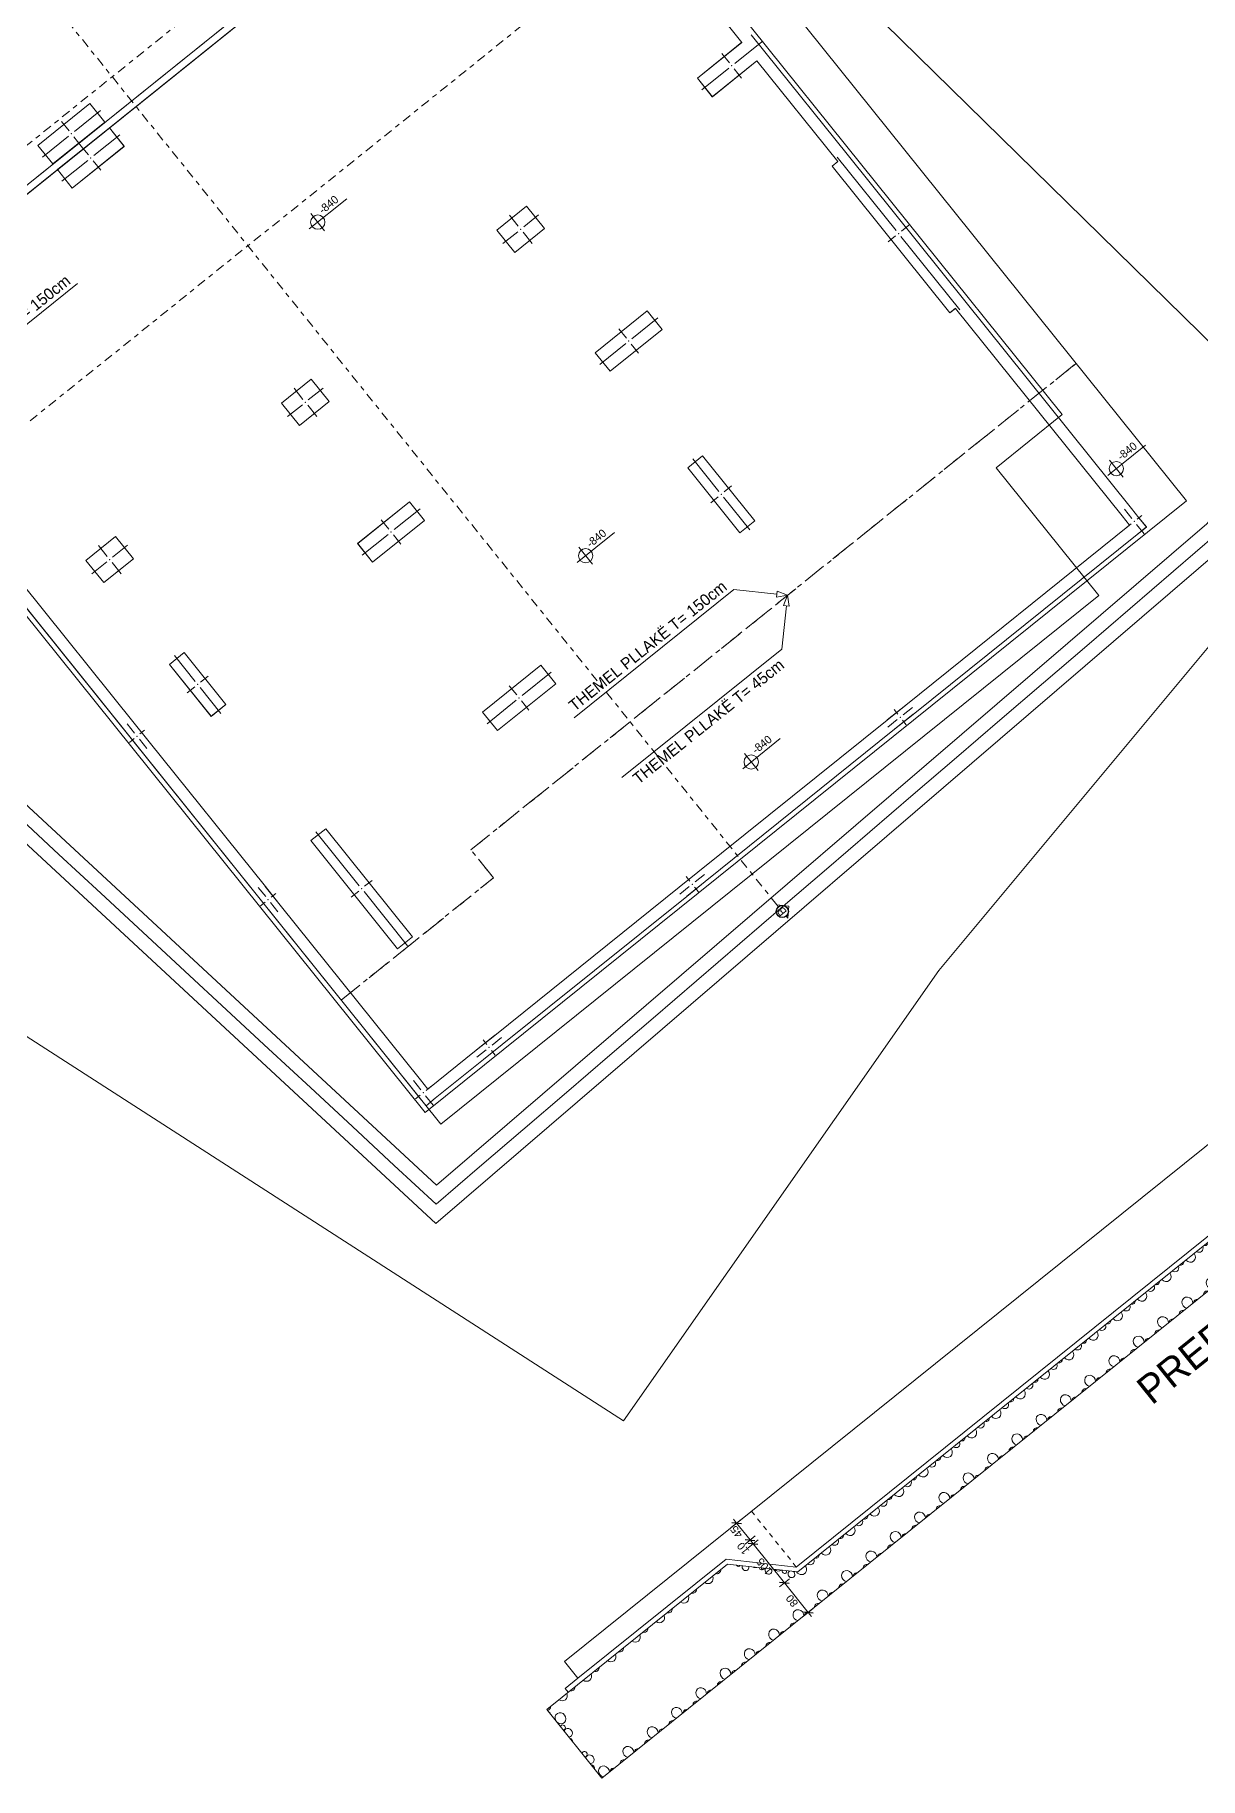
# Model space of a CAD drawing. Header units: metres. Extents: x 7511866 to 7512033, y 4692261 to 4692415.
# Drawn here: x 7511955.73 to 7511980.2, y 4692268.46 to 4692305.05 of the extents above; entities that cross this region are included whole.
import ezdxf

# ---------------------------------------------------------------- set-up
doc = ezdxf.new("R2010")
doc.units = ezdxf.units.M
doc.linetypes.add('DASHED', pattern=[0.75, 0.5, -0.25])
doc.linetypes.add('Dot & Dashed', pattern=[402.166657, 190.5, -105.833333, 0, -105.833324])
for name, color, linetype, lineweight in [('2D Drafting - General_Pen_No__101', 252, 'Continuous', 13), ('2D Drafting - General_Pen_No__75', 6, 'Continuous', 20), ('A - Dimensionimi_Pen_No__42', 8, 'Continuous', 25), ('A - Muret_Pen_No__22', 8, 'Continuous', 35), ('A - Pllaka meskatit_Pen_No__7', 7, 'Continuous', 35), ('A - Shtyllat_Pen_No__101', 252, 'Continuous', 13), ('A - Shtyllat_Pen_No__22', 8, 'Continuous', 35), ('llg betimi themelet', 97, 'Continuous', 0), ('Parcela Baze', 7, 'Continuous', 0), ('pilotat ri betimi projekt pl', 14, 'Continuous', 0), ('projekt', 97, 'Continuous', 0)]:
    doc.layers.add(name, color=color, linetype=linetype, lineweight=lineweight)
for name, color, linetype, lineweight, true_color in [('2D Drafting - General_Pen_No__115', 7, 'Continuous', 13, 0xff66ff), ('2D Drafting - General_Pen_No__81', 7, 'Continuous', 20, 0x6a6a6a), ('A - Dimensionimi_Pen_No__102', 7, 'Continuous', 13, 0xcccccc), ('A - Dimensionimi_Pen_No__156', 7, 'Continuous', 20, 0x54689e), ('A - Dimensionimi_Pen_No__161', 7, 'Continuous', 13, 0x6a6a6a), ('A - Fill zone_Pen_No__102', 7, 'Continuous', 13, 0xcccccc), ('A - Parcelat_Pen_No__8', 7, 'Continuous', 35, 0xa80f02), ('Marker - Section_Pen_No__48', 7, 'Continuous', 25, 0xa80f02), ('Marker - Section_Pen_No__8', 7, 'Continuous', 35, 0xa80f02)]:
    doc.layers.add(name, color=color, linetype=linetype, lineweight=lineweight, true_color=true_color)
doc.layers.add('A - Dimensionimi', color=7, linetype='Continuous')
doc.styles.add('GENERATED_STYLE_1', font='GOTHIC.TTF')
doc.styles.add('GENERATED_STYLE_2', font='arial.ttf')
doc.dimstyles.new('GENERATED_STYLE__1', dxfattribs={"dimtxt": 162.000003, "dimasz": 136.8, "dimexe": 0.18, "dimexo": 100000, "dimgap": 0, "dimtad": 1, "dimdec": 0, "dimlfac": 0.1, "dimzin": 0, "dimdsep": 46, "dimtxsty": 'GENERATED_STYLE_2', "dimblk": 'ARROWHEAD_6', "dimblk1": 'ARROWHEAD_6', "dimblk2": 'ARROWHEAD_6', "dimcen": 0.09, "dimclrd": 256, "dimclre": 256, "dimclrt": 256, "dimadec": 0, "dimazin": 0, "dimtfac": 1, "dimtdec": 4, "dimtmove": 0, "dimatfit": 3, "dimfxl": 1, "dimtolj": 1, "dimtzin": 0, "dimarcsym": 0})
doc.dimstyles.new('GENERATED_STYLE__2', dxfattribs={"dimtxt": 162.000003, "dimasz": 136.8, "dimexe": 0.18, "dimexo": 100000, "dimgap": 0, "dimtad": 1, "dimdec": 0, "dimlfac": 0.1, "dimzin": 0, "dimdsep": 46, "dimtxsty": 'GENERATED_STYLE_2', "dimblk": 'ARROWHEAD_6', "dimblk1": 'ARROWHEAD_6', "dimblk2": 'ARROWHEAD_6', "dimcen": 0.09, "dimclrd": 256, "dimclre": 256, "dimclrt": 256, "dimadec": 0, "dimazin": 0, "dimtfac": 1, "dimtdec": 4, "dimtmove": 2, "dimatfit": 3, "dimfxl": 1, "dimtolj": 1, "dimtzin": 0, "dimarcsym": 0})

# ---------------------------------------------------------------- blocks, each defined once
blk = doc.blocks.new('*X1')
at = {"layer": 'A - Fill zone_Pen_No__102', "color": 254, "linetype": 'Continuous', "lineweight": 13, "true_color": 0xcccccc}
for centre, major_axis, start_param, end_param in [((194290, -111842), (0, 94.5), 2.721485, 4.030651), ((194686, -111867), (0, 121), 1.862505, 4.42068), ((194944, -111842), (0, 94.5), 2.252534, 4.030651), ((195341, -111867), (0, 121), 1.862505, 4.42068), ((195599, -111842), (0, 94.5), 2.252534, 4.030651), ((195995, -111867), (0, 121), 1.862505, 4.42068), ((196254, -111842), (0, 94.5), 2.252534, 4.030651), ((196650, -111867), (0, 121), 1.862505, 4.42068), ((196908, -111842), (0, 94.5), 2.252534, 4.030651), ((197305, -111867), (0, 121), 1.862505, 4.42068), ((197563, -111842), (0, 94.5), 2.252534, 4.030651), ((197959, -111867), (0, 121), 1.862505, 4.42068), ((198218, -111842), (0, 94.5), 2.252534, 4.030651), ((198614, -111867), (0, 121), 1.862505, 4.42068), ((198872, -111842), (0, 94.5), 2.252534, 4.030651), ((220873, -111867), (0, 121), 2.713261, 4.42068), ((221131, -111842), (0, 94.5), 2.252534, 4.030651), ((221528, -111867), (0, 121), 1.862505, 4.42068), ((221786, -111842), (0, 94.5), 2.252534, 4.030651), ((222182, -111867), (0, 121), 1.862505, 4.42068), ((222441, -111842), (0, 94.5), 2.252534, 4.030651), ((222837, -111867), (0, 121), 1.862505, 4.42068), ((223095, -111842), (0, 94.5), 2.252534, 4.030651), ((223492, -111867), (0, 121), 1.862505, 4.42068), ((223750, -111842), (0, 94.5), 2.252534, 4.030651), ((224146, -111867), (0, 121), 1.862505, 4.42068), ((224405, -111842), (0, 94.5), 2.252534, 4.030651), ((224801, -111867), (0, 121), 1.862505, 4.42068), ((225059, -111842), (0, 94.5), 2.252534, 4.030651), ((225456, -111867), (0, 121), 1.862505, 4.42068), ((225714, -111842), (0, 94.5), 2.252534, 4.030651), ((226110, -111867), (0, 121), 1.862505, 4.42068), ((226369, -111842), (0, 94.5), 2.252534, 4.030651), ((226765, -111867), (0, 121), 1.862505, 4.42068), ((227023, -111842), (0, 94.5), 2.252534, 4.030651), ((227420, -111867), (0, 121), 1.862505, 4.42068), ((227678, -111842), (0, 94.5), 2.252534, 4.030651), ((228074, -111867), (0, 121), 1.862505, 4.42068), ((228333, -111842), (0, 94.5), 2.252534, 4.030651), ((228504, -112011), (0, 93.7), 5.668852, 10.039112), ((194184, -112007), (0, 84.3), 4.301182, 5.123596), ((194362, -112227), (0, 121), 1.800843, 7.623935), ((199301, -112042), (0, 49.6), 1.475869, 3.331686), ((199376, -112185), (0, 75.9), 0.565639, 4.241917), ((199599, -112227), (0, 121), 2.058948, 2.748607), ((220549, -112227), (0, 121), 2.48123, 5.277585), ((220790, -112049), (0, 56.6), 1.832181, 5.926635), ((228558, -112367), (0, 84.3), 0.069649, 3.071944), ((194279, -112409), (0, 56.6), 2.64968, 6.775098), ((194296, -112563), (0, 94.5), 2.634569, 6.790209), ((194191, -112728), (0, 84.3), 4.119816, 5.304962), ((199631, -112402), (0, 49.6), 0.990803, 3.816752), ((199707, -112545), (0, 75.9), 0.246615, 4.56094), ((199930, -112587), (0, 121), 1.696206, 3.111349), ((220225, -112587), (0, 121), 2.25842, 5.500396), ((220324, -112372), (0, 93.7), 3.340513, 4.418303), ((220466, -112409), (0, 56.6), 1.103697, 6.655118), ((228510, -112732), (0, 93.7), 5.761844, 9.946119), ((228512, -112545), (0, 75.9), 5.654929, 10.053034), ((199962, -112763), (0, 49.6), 0.543792, 4.263763), ((200037, -112905), (0, 75.9), 6.114248, 11.259677), ((200261, -112948), (0, 121), 1.450179, 4.681042), ((200519, -112923), (0, 94.5), 1.8769, 4.406285), ((200692, -112905), (0, 75.9), 2.220211, 4.062975), ((200915, -112948), (0, 121), 1.602144, 4.681042), ((201174, -112923), (0, 94.5), 1.8769, 4.406285), ((201347, -112905), (0, 75.9), 2.220211, 4.062975), ((201570, -112948), (0, 121), 1.602144, 4.681042), ((201828, -112923), (0, 94.5), 1.8769, 4.406285), ((202001, -112905), (0, 75.9), 2.220211, 4.062975), ((202225, -112948), (0, 121), 1.602144, 4.681042), ((202483, -112923), (0, 94.5), 1.8769, 4.406285), ((202656, -112905), (0, 75.9), 2.220211, 4.062975), ((202879, -112948), (0, 121), 1.602144, 4.681042), ((203138, -112923), (0, 94.5), 1.8769, 4.406285), ((203311, -112905), (0, 75.9), 2.220211, 4.062975), ((203534, -112948), (0, 121), 1.602144, 4.681042), ((203792, -112923), (0, 94.5), 1.8769, 4.406285), ((203965, -112905), (0, 75.9), 2.220211, 4.062975), ((204189, -112948), (0, 121), 1.602144, 4.681042), ((204447, -112923), (0, 94.5), 1.8769, 4.406285), ((204620, -112905), (0, 75.9), 2.220211, 4.062975), ((204843, -112948), (0, 121), 1.602144, 4.681042), ((205102, -112923), (0, 94.5), 1.8769, 4.406285), ((205275, -112905), (0, 75.9), 2.220211, 4.062975), ((205498, -112948), (0, 121), 1.602144, 4.681042), ((205756, -112923), (0, 94.5), 1.8769, 4.406285), ((205929, -112905), (0, 75.9), 2.220211, 4.062975), ((206153, -112948), (0, 121), 1.602144, 4.681042), ((206411, -112923), (0, 94.5), 1.8769, 4.406285), ((206584, -112905), (0, 75.9), 2.220211, 4.062975), ((206807, -112948), (0, 121), 1.602144, 4.681042), ((207066, -112923), (0, 94.5), 1.8769, 4.406285), ((207239, -112905), (0, 75.9), 2.220211, 4.062975), ((207462, -112948), (0, 121), 1.602144, 4.681042), ((207720, -112923), (0, 94.5), 1.8769, 4.406285), ((207893, -112905), (0, 75.9), 2.220211, 4.062975), ((208117, -112948), (0, 121), 1.602144, 4.681042), ((208375, -112923), (0, 94.5), 1.8769, 4.406285), ((208548, -112905), (0, 75.9), 2.220211, 4.062975), ((208771, -112948), (0, 121), 1.602144, 4.681042), ((209030, -112923), (0, 94.5), 1.8769, 4.406285), ((209203, -112905), (0, 75.9), 2.220211, 4.062975), ((209426, -112948), (0, 121), 1.602144, 4.681042), ((209684, -112923), (0, 94.5), 1.8769, 4.406285), ((209857, -112905), (0, 75.9), 2.220211, 4.062975), ((210081, -112948), (0, 121), 1.602144, 4.681042), ((210339, -112923), (0, 94.5), 1.8769, 4.406285), ((210512, -112905), (0, 75.9), 2.220211, 4.062975), ((210735, -112948), (0, 121), 1.602144, 4.681042), ((210994, -112923), (0, 94.5), 1.8769, 4.406285), ((211167, -112905), (0, 75.9), 2.220211, 4.062975), ((211390, -112948), (0, 121), 1.602144, 4.681042), ((211649, -112923), (0, 94.5), 1.8769, 4.406285), ((211821, -112905), (0, 75.9), 2.220211, 4.062975), ((212045, -112948), (0, 121), 1.602144, 4.681042), ((212303, -112923), (0, 94.5), 1.8769, 4.406285), ((212476, -112905), (0, 75.9), 2.220211, 4.062975), ((212699, -112948), (0, 121), 1.602144, 4.681042), ((212958, -112923), (0, 94.5), 1.8769, 4.406285), ((213131, -112905), (0, 75.9), 2.220211, 4.062975), ((213354, -112948), (0, 121), 1.602144, 4.681042), ((213613, -112923), (0, 94.5), 1.8769, 4.406285), ((213785, -112905), (0, 75.9), 2.220211, 4.062975), ((214009, -112948), (0, 121), 1.602144, 4.681042), ((214267, -112923), (0, 94.5), 1.8769, 4.406285), ((214440, -112905), (0, 75.9), 2.220211, 4.062975), ((214663, -112948), (0, 121), 1.602144, 4.681042), ((214922, -112923), (0, 94.5), 1.8769, 4.406285), ((215095, -112905), (0, 75.9), 2.220211, 4.062975), ((215318, -112948), (0, 121), 1.602144, 4.681042), ((215577, -112923), (0, 94.5), 1.8769, 4.406285), ((215749, -112905), (0, 75.9), 2.220211, 4.062975), ((215973, -112948), (0, 121), 1.602144, 4.681042), ((216231, -112923), (0, 94.5), 1.8769, 4.406285), ((216404, -112905), (0, 75.9), 2.220211, 4.062975), ((216627, -112948), (0, 121), 1.602144, 4.681042), ((216886, -112923), (0, 94.5), 1.8769, 4.406285), ((217059, -112905), (0, 75.9), 2.220211, 4.062975), ((217282, -112948), (0, 121), 1.602144, 4.681042), ((217541, -112923), (0, 94.5), 1.8769, 4.406285), ((217713, -112905), (0, 75.9), 2.220211, 4.062975), ((217937, -112948), (0, 121), 1.602144, 4.681042), ((218195, -112923), (0, 94.5), 1.8769, 4.406285), ((218368, -112905), (0, 75.9), 2.220211, 4.062975), ((218592, -112948), (0, 121), 1.602144, 4.681042), ((218850, -112923), (0, 94.5), 1.8769, 4.406285), ((219023, -112905), (0, 75.9), 2.220211, 4.062975), ((219246, -112948), (0, 121), 1.602144, 4.681042), ((219505, -112923), (0, 94.5), 1.8769, 4.406285), ((219677, -112905), (0, 75.9), 2.220211, 4.062975), ((219901, -112948), (0, 121), 1.602144, 5.725784), ((220000, -112732), (0, 93.7), 2.916478, 4.842337), ((228565, -113088), (0, 84.3), 0.157374, 2.984219), ((194286, -113130), (0, 56.6), 2.495587, 6.929191), ((194303, -113283), (0, 94.5), 2.543224, 6.881554), ((194198, -113448), (0, 84.3), 3.978199, 5.446579), ((228517, -113453), (0, 93.7), 5.8501, 9.857864), ((228519, -113266), (0, 75.9), 5.769868, 9.938095), ((194375, -113668), (0, 121), 3.956983, 8.609388), ((194528, -113809), (0, 84.3), 5.460718, 7.105653), ((194805, -113813), (0, 93.7), 5.430298, 7.136073), ((195030, -113668), (0, 121), 3.956983, 8.609388), ((195183, -113809), (0, 84.3), 5.460718, 7.105653), ((195459, -113813), (0, 93.7), 5.430298, 7.136073), ((195685, -113668), (0, 121), 3.956983, 8.609388), ((195838, -113809), (0, 84.3), 5.460718, 7.105653), ((196114, -113813), (0, 93.7), 5.430298, 7.136073), ((196339, -113668), (0, 121), 3.956983, 8.609388), ((196492, -113809), (0, 84.3), 5.460718, 7.105653), ((196769, -113813), (0, 93.7), 5.430298, 7.136073), ((196994, -113668), (0, 121), 3.956983, 8.609388), ((197147, -113809), (0, 84.3), 5.460718, 7.105653), ((197423, -113813), (0, 93.7), 5.430298, 7.136073), ((197649, -113668), (0, 121), 3.956983, 8.609388), ((197802, -113809), (0, 84.3), 5.460718, 7.105653), ((198078, -113813), (0, 93.7), 5.430298, 7.136073), ((198303, -113668), (0, 121), 3.956983, 8.609388), ((198456, -113809), (0, 84.3), 5.460718, 7.105653), ((198733, -113813), (0, 93.7), 5.430298, 7.136073), ((198958, -113668), (0, 121), 3.956983, 8.609388), ((199111, -113809), (0, 84.3), 5.460718, 7.105653), ((199387, -113813), (0, 93.7), 5.430298, 7.136073), ((199613, -113668), (0, 121), 3.956983, 8.609388), ((199766, -113809), (0, 84.3), 5.460718, 7.105653), ((200042, -113813), (0, 93.7), 5.430298, 7.136073), ((200267, -113668), (0, 121), 3.956983, 8.609388), ((200421, -113809), (0, 84.3), 5.460718, 7.105653), ((200697, -113813), (0, 93.7), 5.430298, 7.136073), ((200922, -113668), (0, 121), 3.956983, 8.609388), ((201075, -113809), (0, 84.3), 5.460718, 7.105653), ((201351, -113813), (0, 93.7), 5.430298, 7.136073), ((201577, -113668), (0, 121), 3.956983, 8.609388), ((201730, -113809), (0, 84.3), 5.460718, 7.105653), ((202006, -113813), (0, 93.7), 5.430298, 7.136073), ((202231, -113668), (0, 121), 3.956983, 8.609388), ((202385, -113809), (0, 84.3), 5.460718, 7.105653), ((202661, -113813), (0, 93.7), 5.430298, 7.136073), ((202886, -113668), (0, 121), 3.956983, 8.609388), ((203039, -113809), (0, 84.3), 5.460718, 7.105653), ((203315, -113813), (0, 93.7), 5.430298, 7.136073), ((203541, -113668), (0, 121), 3.956983, 8.609388), ((203694, -113809), (0, 84.3), 5.460718, 7.105653), ((203970, -113813), (0, 93.7), 5.430298, 7.136073), ((204195, -113668), (0, 121), 3.956983, 8.609388), ((204349, -113809), (0, 84.3), 5.460718, 7.105653), ((204625, -113813), (0, 93.7), 5.430298, 7.136073), ((204850, -113668), (0, 121), 3.956983, 8.609388), ((205003, -113809), (0, 84.3), 5.460718, 7.105653), ((205279, -113813), (0, 93.7), 5.430298, 7.136073), ((205505, -113668), (0, 121), 3.956983, 8.609388), ((205658, -113809), (0, 84.3), 5.460718, 7.105653), ((205934, -113813), (0, 93.7), 5.430298, 7.136073), ((206159, -113668), (0, 121), 3.956983, 8.609388), ((206313, -113809), (0, 84.3), 5.460718, 7.105653), ((206589, -113813), (0, 93.7), 5.430298, 7.136073), ((206814, -113668), (0, 121), 3.956983, 8.609388), ((206967, -113809), (0, 84.3), 5.460718, 7.105653), ((207243, -113813), (0, 93.7), 5.430298, 7.136073), ((207469, -113668), (0, 121), 3.956983, 8.609388), ((207622, -113809), (0, 84.3), 5.460718, 7.105653), ((207898, -113813), (0, 93.7), 5.430298, 7.136073), ((208123, -113668), (0, 121), 3.956983, 8.609388), ((208277, -113809), (0, 84.3), 5.460718, 7.105653), ((208553, -113813), (0, 93.7), 5.430298, 7.136073), ((208778, -113668), (0, 121), 3.956983, 8.609388), ((208931, -113809), (0, 84.3), 5.460718, 7.105653), ((209208, -113813), (0, 93.7), 5.430298, 7.136073), ((209433, -113668), (0, 121), 3.956983, 8.609388), ((209586, -113809), (0, 84.3), 5.460718, 7.105653), ((209862, -113813), (0, 93.7), 5.430298, 7.136073), ((210087, -113668), (0, 121), 3.956983, 8.609388), ((210241, -113809), (0, 84.3), 5.460718, 7.105653), ((210517, -113813), (0, 93.7), 5.430298, 7.136073), ((210742, -113668), (0, 121), 3.956983, 8.609388), ((210895, -113809), (0, 84.3), 5.460718, 7.105653), ((211172, -113813), (0, 93.7), 5.430298, 7.136073), ((211397, -113668), (0, 121), 3.956983, 8.609388), ((211550, -113809), (0, 84.3), 5.460718, 7.105653), ((211826, -113813), (0, 93.7), 5.430298, 7.136073), ((212051, -113668), (0, 121), 3.956983, 8.609388), ((212205, -113809), (0, 84.3), 5.460718, 7.105653), ((212481, -113813), (0, 93.7), 5.430298, 7.136073), ((212706, -113668), (0, 121), 3.956983, 8.609388), ((212859, -113809), (0, 84.3), 5.460718, 7.105653), ((213136, -113813), (0, 93.7), 5.430298, 7.136073), ((213361, -113668), (0, 121), 3.956983, 8.609388), ((213514, -113809), (0, 84.3), 5.460718, 7.105653), ((213790, -113813), (0, 93.7), 5.430298, 7.136073), ((214015, -113668), (0, 121), 3.956983, 8.609388), ((214169, -113809), (0, 84.3), 5.460718, 7.105653), ((214445, -113813), (0, 93.7), 5.430298, 7.136073), ((214670, -113668), (0, 121), 3.956983, 8.609388), ((214823, -113809), (0, 84.3), 5.460718, 7.105653), ((215100, -113813), (0, 93.7), 5.430298, 7.136073), ((215325, -113668), (0, 121), 3.956983, 8.609388), ((215478, -113809), (0, 84.3), 5.460718, 7.105653), ((215754, -113813), (0, 93.7), 5.430298, 7.136073), ((215979, -113668), (0, 121), 3.956983, 8.609388), ((216133, -113809), (0, 84.3), 5.460718, 7.105653), ((216409, -113813), (0, 93.7), 5.430298, 7.136073), ((216634, -113668), (0, 121), 3.956983, 8.609388), ((216787, -113809), (0, 84.3), 5.460718, 7.105653), ((217064, -113813), (0, 93.7), 5.430298, 7.136073), ((217289, -113668), (0, 121), 3.956983, 8.609388), ((217442, -113809), (0, 84.3), 5.460718, 7.105653), ((217718, -113813), (0, 93.7), 5.430298, 7.136073), ((217944, -113668), (0, 121), 3.956983, 8.609388), ((218097, -113809), (0, 84.3), 5.460718, 7.105653), ((218373, -113813), (0, 93.7), 5.430298, 7.136073), ((218598, -113668), (0, 121), 3.956983, 8.609388), ((218751, -113809), (0, 84.3), 5.460718, 7.105653), ((219028, -113813), (0, 93.7), 5.430298, 7.136073), ((219253, -113668), (0, 121), 3.956983, 8.609388), ((219406, -113809), (0, 84.3), 5.460718, 7.105653), ((219682, -113813), (0, 93.7), 5.430298, 7.136073), ((219908, -113668), (0, 121), 3.956983, 8.609388), ((220061, -113809), (0, 84.3), 5.460718, 7.105653), ((220337, -113813), (0, 93.7), 5.430298, 7.136073), ((220562, -113668), (0, 121), 3.956983, 8.609388), ((220715, -113809), (0, 84.3), 5.460718, 7.105653), ((220992, -113813), (0, 93.7), 5.430298, 7.136073), ((221217, -113668), (0, 121), 3.956983, 8.609388), ((221370, -113809), (0, 84.3), 5.460718, 7.105653), ((221646, -113813), (0, 93.7), 5.430298, 7.136073), ((221872, -113668), (0, 121), 3.956983, 8.609388), ((222025, -113809), (0, 84.3), 5.460718, 7.105653), ((222301, -113813), (0, 93.7), 5.430298, 7.136073), ((222526, -113668), (0, 121), 3.956983, 8.609388), ((222679, -113809), (0, 84.3), 5.460718, 7.105653), ((222956, -113813), (0, 93.7), 5.430298, 7.136073), ((223181, -113668), (0, 121), 3.956983, 8.609388), ((223334, -113809), (0, 84.3), 5.460718, 7.105653), ((223610, -113813), (0, 93.7), 5.430298, 7.136073), ((223836, -113668), (0, 121), 3.956983, 8.609388), ((223989, -113809), (0, 84.3), 5.460718, 7.105653), ((224265, -113813), (0, 93.7), 5.430298, 7.136073), ((224490, -113668), (0, 121), 3.956983, 8.609388), ((224643, -113809), (0, 84.3), 5.460718, 7.105653), ((224920, -113813), (0, 93.7), 5.430298, 7.136073), ((225145, -113668), (0, 121), 3.956983, 8.609388), ((225298, -113809), (0, 84.3), 5.460718, 7.105653), ((225574, -113813), (0, 93.7), 5.430298, 7.136073), ((225800, -113668), (0, 121), 3.956983, 8.609388), ((225953, -113809), (0, 84.3), 5.460718, 7.105653), ((226229, -113813), (0, 93.7), 5.430298, 7.136073), ((226454, -113668), (0, 121), 3.956983, 8.609388), ((226607, -113809), (0, 84.3), 5.460718, 7.105653), ((226884, -113813), (0, 93.7), 5.430298, 7.136073), ((227109, -113668), (0, 121), 3.956983, 8.609388), ((227262, -113809), (0, 84.3), 5.460718, 7.105653), ((227538, -113813), (0, 93.7), 5.430298, 7.136073), ((227764, -113668), (0, 121), 3.956983, 8.609388), ((227917, -113809), (0, 84.3), 5.460718, 7.105653), ((228193, -113813), (0, 93.7), 5.430298, 7.136073), ((228418, -113668), (0, 121), 3.956983, 8.609388), ((228571, -113809), (0, 84.3), 0.246341, 0.822468)]:
    blk.add_ellipse(centre, major_axis=major_axis, ratio=0.909091, start_param=start_param, end_param=end_param, dxfattribs=at)
blk = doc.blocks.new('*D12')
at = {"layer": 'A - Dimensionimi_Pen_No__102', "color": 254, "linetype": 'Continuous', "lineweight": 13, "true_color": 0xcccccc, "transparency": 16777216}
for p, q in [((199944, -112951), (199674, -112951)), ((199809, -113751), (199809, -112951)), ((199944, -113751), (199674, -113751)), ((199809, -113859), (199809, -113751))]:
    blk.add_line(p, q, dxfattribs=at)
at = {"layer": 'A - Dimensionimi_Pen_No__42', "color": 8, "linetype": 'Continuous', "lineweight": 25, "transparency": 16777216}
for p, q in [((199737, -112879), (199881, -113023)), ((199737, -113679), (199881, -113823))]:
    blk.add_line(p, q, dxfattribs=at)
at = {"layer": 'A - Dimensionimi_Pen_No__161', "color": 251, "lineweight": 13, "true_color": 0x6a6a6a, "transparency": 16777216, "insert": (199777, -113474), "char_height": 162, "attachment_point": 7, "rotation": 90, "style": 'GENERATED_STYLE_2'}
blk.add_mtext('\\A1;80', dxfattribs=at)
blk = doc.blocks.new('ARROWHEAD_6')
at = {"color": 0, "linetype": 'Continuous', "lineweight": 0}
for p, q in [((0, 0), (-1, 0)), ((-0.5, -0.5), (0.5, 0.5))]:
    blk.add_line(p, q, dxfattribs=at)
blk = doc.blocks.new('*D13')
at = {"layer": 'A - Dimensionimi_Pen_No__102', "color": 254, "linetype": 'Continuous', "lineweight": 13, "true_color": 0xcccccc, "transparency": 16777216}
for p, q in [((199944, -111901), (199674, -111901)), ((199809, -112951), (199809, -111901)), ((199944, -112951), (199674, -112951))]:
    blk.add_line(p, q, dxfattribs=at)
at = {"layer": 'A - Dimensionimi_Pen_No__42', "color": 8, "linetype": 'Continuous', "lineweight": 25, "transparency": 16777216}
for p, q in [((199737, -111829), (199881, -111973)), ((199737, -112879), (199881, -113023))]:
    blk.add_line(p, q, dxfattribs=at)
at = {"layer": 'A - Dimensionimi_Pen_No__161', "color": 251, "lineweight": 13, "true_color": 0x6a6a6a, "transparency": 16777216, "char_height": 162, "attachment_point": 7, "rotation": 90, "style": 'GENERATED_STYLE_2'}
for s, insert in [('\\A1;10', (199665, -111974)), ('\\A1;105', (199777, -112611))]:
    blk.add_mtext(s, dxfattribs=dict(at, insert=insert))
blk = doc.blocks.new('*D14')
at = {"layer": 'A - Dimensionimi_Pen_No__102', "color": 254, "linetype": 'Continuous', "lineweight": 13, "true_color": 0xcccccc, "transparency": 16777216}
for p, q in [((199944, -111801), (199674, -111801)), ((199944, -111901), (199674, -111901)), ((199809, -111901), (199809, -111801))]:
    blk.add_line(p, q, dxfattribs=at)
at = {"layer": 'A - Dimensionimi_Pen_No__42', "color": 8, "linetype": 'Continuous', "lineweight": 25, "transparency": 16777216}
for p, q in [((199737, -111729), (199881, -111873)), ((199737, -111829), (199881, -111973))]:
    blk.add_line(p, q, dxfattribs=at)
blk = doc.blocks.new('*D15')
at = {"layer": 'A - Dimensionimi_Pen_No__102', "color": 254, "linetype": 'Continuous', "lineweight": 13, "true_color": 0xcccccc, "transparency": 16777216}
for p, q in [((199944, -111351), (199674, -111351)), ((199809, -111351), (199809, -111243)), ((199809, -111801), (199809, -111351)), ((199944, -111801), (199674, -111801))]:
    blk.add_line(p, q, dxfattribs=at)
at = {"layer": 'A - Dimensionimi_Pen_No__42', "color": 8, "linetype": 'Continuous', "lineweight": 25, "transparency": 16777216}
for p, q in [((199881, -111423), (199737, -111279)), ((199737, -111729), (199881, -111873))]:
    blk.add_line(p, q, dxfattribs=at)
at = {"layer": 'A - Dimensionimi_Pen_No__161', "color": 251, "lineweight": 13, "true_color": 0x6a6a6a, "transparency": 16777216, "insert": (199777, -111615), "char_height": 162, "attachment_point": 7, "rotation": 90, "style": 'GENERATED_STYLE_2'}
blk.add_mtext('\\A1;45', dxfattribs=at)
blk = doc.blocks.new('A$C4D007AD5')
at = {"layer": '2D Drafting - General_Pen_No__101', "color": 252, "linetype": 'Continuous', "lineweight": 0, "flags": 128}
for points in [[(11893.9, 3772.2), (44144.4, 3772.2)], [(11893.9, 3772.2), (11893.9, 3322.2), (15881.1, 3322.2)], [(11893.9, 3322.2), (11552.6, 3322.2), (11552.6, 3222.2)], [(16931.1, 2272.2), (15881.1, 3322.2)], [(45272.8, 3222.2), (37622.5, 3222.2), (36572.5, 2172.2), (16889.6, 2172.2), (15839.6, 3222.2), (10974.6, 3222.2)], [(45272.8, 3222.2), (45272.8, 1372.2), (36903.9, 1372.2), (16558.3, 1372.2), (10974.6, 1372.2), (10974.6, 3222.2)], [(36531.1, 2272.2), (16931.1, 2272.2)]]:
    blk.add_lwpolyline(points, dxfattribs=at)
at = {"layer": '2D Drafting - General_Pen_No__115', "color": 211, "linetype": 'Continuous', "lineweight": 0, "true_color": 0xff66ff}
for p, q in [((29559.1, 18288.7), (29358.3, 18172.8)), ((29443.2, 18088), (29358.3, 18172.8)), ((29559.1, 18288.7), (29443.2, 18088))]:
    blk.add_line(p, q, dxfattribs=at)
at = {"layer": '2D Drafting - General_Pen_No__115', "color": 211, "linetype": 'Continuous', "lineweight": 0, "true_color": 0xff66ff, "flags": 128}
blk.add_lwpolyline([(29400.7, 18130.4), (28756.9, 17486.5), (24454.1, 17486.5)], dxfattribs=at)
at = {"layer": '2D Drafting - General_Pen_No__75', "color": 6, "linetype": 'DASHED', "lineweight": 0}
for points in [[(16931.1, 17532.5), (21031.1, 17532.5), (21031.1, 18288.7), (37331.1, 18288.7)], [(16931.1, 2272.2), (16931.1, 3772.2)]]:
    blk.add_lwpolyline(points, dxfattribs=at)
at = {"layer": '2D Drafting - General_Pen_No__81', "color": 251, "linetype": 'Continuous', "lineweight": 0, "true_color": 0x6a6a6a}
for p, q in [((29358.3, 18404.6), (29443.2, 18489.5)), ((29559.1, 18288.7), (29358.3, 18404.6)), ((29559.1, 18288.7), (29443.2, 18489.5))]:
    blk.add_line(p, q, dxfattribs=at)
at = {"layer": '2D Drafting - General_Pen_No__81', "color": 251, "linetype": 'Continuous', "lineweight": 0, "true_color": 0x6a6a6a, "flags": 128}
for points in [[(17084.3, 32083.7), (17728.2, 32727.5), (22031, 32727.5)], [(29400.7, 18447.1), (28756.9, 19090.9), (24454.1, 19090.9)]]:
    blk.add_lwpolyline(points, dxfattribs=at)
at = {"layer": 'A - Dimensionimi_Pen_No__156', "color": 165, "linetype": 'Continuous', "lineweight": 0, "true_color": 0x54689e}
for points in [[(26773.5, 30342.7), (26773.5, 30802.7)], [(26543.5, 30572.7), (27555.3, 30572.7)], [(26543.5, 21591.5), (27555.3, 21591.5)], [(26773.5, 21361.5), (26773.5, 21821.5)], [(26773.5, 15809.4), (26773.5, 16269.4)], [(36607.8, 15809.4), (36607.8, 16269.4)], [(26543.5, 16039.4), (27555.3, 16039.4)], [(36377.8, 16039.4), (37389.6, 16039.4)]]:
    blk.add_lwpolyline(points, dxfattribs=at)
at = {"layer": 'A - Dimensionimi_Pen_No__156', "color": 165, "linetype": 'Continuous', "lineweight": 20, "true_color": 0x54689e}
for centre in [(26773.5, 30572.7), (26773.5, 21591.5), (26773.5, 16039.4), (36607.8, 16039.4)]:
    blk.add_circle(centre, 150, dxfattribs=at)
at = {"layer": 'A - Muret_Pen_No__22', "color": 8, "linetype": 'Continuous', "lineweight": 0, "flags": 128}
for points in [[(36081.1, 29057.5), (36081.1, 27937.5)], [(16931.1, 28557.5), (16931.1, 24787.5)], [(17181.1, 24787.5), (17181.1, 28557.5)], [(36081.1, 27437.5), (36081.1, 24726.1)], [(36331.1, 24726.1), (36331.1, 27437.5)], [(16931.1, 24287.5), (16931.1, 20388.7)], [(17181.1, 20388.7), (17181.1, 24287.5)], [(36081.1, 20776.1), (36081.1, 15188.7)], [(36331.1, 15188.7), (36331.1, 20776.1)], [(16931.1, 19888.7), (16931.1, 15188.7)], [(17181.1, 15188.7), (17181.1, 19888.7)], [(18481.1, 14938.7), (17181.1, 14938.7)], [(17181.1, 14688.7), (18481.1, 14688.7)], [(23951.1, 14938.7), (18981.1, 14938.7)], [(18981.1, 14688.7), (23951.1, 14688.7)], [(29551.1, 14938.7), (24451.1, 14938.7)], [(24451.1, 14688.7), (29551.1, 14688.7)], [(36081.1, 14938.7), (30051.1, 14938.7)], [(30051.1, 14688.7), (36081.1, 14688.7)]]:
    blk.add_lwpolyline(points, dxfattribs=at)
at = {"layer": 'A - Parcelat_Pen_No__8', "color": 14, "lineweight": 0, "true_color": 0xa80f02, "flags": 128}
blk.add_lwpolyline([(38791.5, 61141.5), (36784, 61276.9), (21623.1, 62020.3), (21904.4, 60681.1), (5729.2, 61972.4), (0, 52573), (544.5, 51155.8), (5990.7, 36973.6), (9629.6, 26081), (16025.4, 6934.4), (27104.5, 10155.5), (37230.6, 12201.3), (40285.2, 12799.4), (38376, 28801.7), (42012.2, 29042.9), (43142.6, 29135)], dxfattribs=at)
at = {"layer": 'A - Pllaka meskatit_Pen_No__7', "color": 7, "linetype": 'Continuous', "lineweight": 0, "flags": 128}
blk.add_lwpolyline([(6381.1, 54507.5), (6381.1, 41657.5), (7531.1, 41657.5), (7531.1, 36757.5), (11431.1, 36757.5), (11431.1, 35007.5), (44181.1, 35007.5), (48831.1, 35007.5), (48831.1, 54507.5)], close=True, dxfattribs=at)
blk.add_lwpolyline([(11431.1, 33057.5, 0.4142136), (15781.1, 28707.5), (16831.1, 28707.5), (16831.1, 14588.7), (37331.1, 14588.7), (37331.1, 29007.5), (41231, 29007.5, 0.4142136), (44281.1, 32007.5), (44281.1, 34857.5), (11431.1, 34857.5)], format="xyb", close=True, dxfattribs=at)
at = {"layer": 'A - Shtyllat_Pen_No__101', "color": 252, "linetype": 'Continuous', "lineweight": 0}
for p, q in [((23901.1, 35337.5), (23901.1, 35587.5)), ((23821.1, 35257.5), (23121.1, 35257.5)), ((23901.1, 35177.5), (23901.1, 34927.5)), ((23981.1, 35257.5), (24681.1, 35257.5)), ((23901.1, 34687.5), (23901.1, 34937.5)), ((23821.1, 34607.5), (23121.1, 34607.5)), ((23901.1, 34527.5), (23901.1, 34277.5)), ((23981.1, 34607.5), (24681.1, 34607.5)), ((18931.1, 27867.5), (18931.1, 28167.5)), ((24201.1, 27867.5), (24201.1, 28167.5)), ((30001.1, 27867.5), (30001.1, 28167.5)), ((35606.1, 27767.5), (35606.1, 28017.5)), ((18851.1, 27787.5), (18451.1, 27787.5)), ((18931.1, 27707.5), (18931.1, 27407.5)), ((19011.1, 27787.5), (19411.1, 27787.5)), ((24121.1, 27787.5), (23721.1, 27787.5)), ((24201.1, 27707.5), (24201.1, 27407.5)), ((24281.1, 27787.5), (24681.1, 27787.5)), ((29921.1, 27787.5), (29521.1, 27787.5)), ((30001.1, 27707.5), (30001.1, 27407.5)), ((30081.1, 27787.5), (30481.1, 27787.5)), ((35526.1, 27687.5), (34801.1, 27687.5)), ((35606.1, 27607.5), (35606.1, 27357.5)), ((35686.1, 27687.5), (36411.1, 27687.5)), ((18731.1, 24667.5), (18731.1, 25367.5)), ((16976.1, 24537.5), (16851.1, 24537.5)), ((17056.1, 24617.5), (17056.1, 24867.5)), ((17136.1, 24537.5), (17261.1, 24537.5)), ((18651.1, 24587.5), (18451.1, 24587.5)), ((18811.1, 24587.5), (19011.1, 24587.5)), ((23821.1, 24537.5), (23121.1, 24537.5)), ((23901.1, 24617.5), (23901.1, 24867.5)), ((23981.1, 24537.5), (24681.1, 24537.5)), ((30221.1, 24537.5), (29521.1, 24537.5)), ((30301.1, 24617.5), (30301.1, 24867.5)), ((30381.1, 24537.5), (31081.1, 24537.5)), ((36131.1, 22831.1), (36131.1, 24806.1)), ((17056.1, 24457.5), (17056.1, 24207.5)), ((18731.1, 24507.5), (18731.1, 23807.5)), ((23901.1, 24457.5), (23901.1, 24207.5)), ((30301.1, 24457.5), (30301.1, 24207.5)), ((36051.1, 22751.1), (35851.1, 22751.1)), ((36211.1, 22751.1), (36411.1, 22751.1)), ((36131.1, 22671.1), (36131.1, 20696.1)), ((29801.1, 20893.7), (29801.1, 21768.7)), ((18731.1, 19167.5), (18731.1, 20622.5)), ((29721.1, 20813.7), (29521.1, 20813.7)), ((29801.1, 20733.7), (29801.1, 19858.7)), ((29881.1, 20813.7), (30081.1, 20813.7)), ((16976.1, 20138.7), (16851.1, 20138.7)), ((17056.1, 20218.7), (17056.1, 20468.7)), ((17136.1, 20138.7), (17261.1, 20138.7)), ((23736.1, 20138.7), (22951.1, 20138.7)), ((23816.1, 20218.7), (23816.1, 20468.7)), ((23896.1, 20138.7), (24681.1, 20138.7)), ((17056.1, 20058.7), (17056.1, 19808.7)), ((23816.1, 20058.7), (23816.1, 19808.7)), ((18651.1, 19087.5), (18451.1, 19087.5)), ((18811.1, 19087.5), (19011.1, 19087.5)), ((18731.1, 19007.5), (18731.1, 17552.5)), ((17056.1, 15018.7), (17056.1, 15268.7)), ((18731.1, 14893.7), (18731.1, 15018.7)), ((24201.1, 14893.7), (24201.1, 15018.7)), ((29801.1, 14893.7), (29801.1, 15018.7)), ((36206.1, 15018.7), (36206.1, 15268.7)), ((16976.1, 14938.7), (16851.1, 14938.7)), ((17056.1, 14858.7), (17056.1, 14608.7)), ((17136.1, 14938.7), (17261.1, 14938.7)), ((18651.1, 14813.7), (18401.1, 14813.7)), ((18731.1, 14733.7), (18731.1, 14608.7)), ((18811.1, 14813.7), (19061.1, 14813.7)), ((24121.1, 14813.7), (23871.1, 14813.7)), ((24201.1, 14733.7), (24201.1, 14608.7)), ((24281.1, 14813.7), (24531.1, 14813.7)), ((29721.1, 14813.7), (29471.1, 14813.7)), ((29801.1, 14733.7), (29801.1, 14608.7)), ((29881.1, 14813.7), (30131.1, 14813.7)), ((36126.1, 14938.7), (36001.1, 14938.7)), ((36206.1, 14858.7), (36206.1, 14608.7)), ((36286.1, 14938.7), (36411.1, 14938.7))]:
    blk.add_line(p, q, dxfattribs=at)
at = {"layer": 'A - Shtyllat_Pen_No__101', "color": 252, "linetype": 'Continuous', "lineweight": 13}
for p in [(23901.1, 35257.5), (23901.1, 34607.5), (18931.1, 27787.5), (24201.1, 27787.5), (30001.1, 27787.5), (35606.1, 27687.5), (17056.1, 24537.5), (18731.1, 24587.5), (23901.1, 24537.5), (30301.1, 24537.5), (36131.1, 22751.1), (29801.1, 20813.7), (17056.1, 20138.7), (23816.1, 20138.7), (18731.1, 19087.5), (17056.1, 14938.7), (18731.1, 14813.7), (24201.1, 14813.7), (29801.1, 14813.7), (36206.1, 14938.7)]:
    blk.add_point(p, dxfattribs=at)
at = {"layer": 'A - Shtyllat_Pen_No__22', "color": 8, "linetype": 'Continuous', "lineweight": 0, "flags": 128}
for points in [[(24601.1, 35007.5), (24601.1, 35507.5), (23201.1, 35507.5), (23201.1, 35007.5)], [(24601.1, 34357.5), (24601.1, 34857.5), (23201.1, 34857.5), (23201.1, 34357.5)], [(18531.1, 28087.5), (18531.1, 27487.5), (19331.1, 27487.5), (19331.1, 28087.5)], [(24601.1, 27487.5), (24601.1, 28087.5), (23801.1, 28087.5), (23801.1, 27487.5)], [(30401.1, 27487.5), (30401.1, 28087.5), (29601.1, 28087.5), (29601.1, 27487.5)], [(18531.1, 23887.5), (18931.1, 23887.5), (18931.1, 25287.5), (18531.1, 25287.5)], [(24601.1, 24287.5), (24601.1, 24787.5), (23201.1, 24787.5), (23201.1, 24287.5)], [(31001.1, 24287.5), (31001.1, 24787.5), (29601.1, 24787.5), (29601.1, 24287.5)], [(30001.1, 21688.7), (29601.1, 21688.7), (29601.1, 19938.7), (30001.1, 19938.7)], [(18931.1, 20542.5), (18531.1, 20542.5), (18531.1, 17632.5), (18931.1, 17632.5)], [(24601.1, 19888.7), (24601.1, 20388.7), (23031.1, 20388.7), (23031.1, 19888.7)]]:
    blk.add_lwpolyline(points, close=True, dxfattribs=at)
for points in [[(36081.1, 27937.5), (34881.1, 27937.5), (34881.1, 27437.5), (36081.1, 27437.5)], [(36331.1, 27437.5), (36331.1, 27937.5)], [(16931.1, 24787.5), (16931.1, 24287.5)], [(17181.1, 24287.5), (17181.1, 24787.5)], [(36081.1, 24726.1), (35931.1, 24726.1), (35931.1, 20776.1), (36081.1, 20776.1)], [(36331.1, 20776.1), (36331.1, 24726.1)], [(16931.1, 20388.7), (16931.1, 19888.7)], [(17181.1, 19888.7), (17181.1, 20388.7)], [(16931.1, 15188.7), (16931.1, 14938.7)], [(17181.1, 14938.7), (17181.1, 15188.7)], [(36081.1, 15188.7), (36081.1, 14938.7)], [(36331.1, 14938.7), (36331.1, 15188.7)], [(16931.1, 14938.7), (16931.1, 14688.7)], [(16931.1, 14688.7), (17181.1, 14688.7)], [(18981.1, 14938.7), (18481.1, 14938.7)], [(18481.1, 14688.7), (18981.1, 14688.7)], [(24451.1, 14938.7), (23951.1, 14938.7)], [(23951.1, 14688.7), (24451.1, 14688.7)], [(30051.1, 14938.7), (29551.1, 14938.7)], [(29551.1, 14688.7), (30051.1, 14688.7)], [(36081.1, 14688.7), (36331.1, 14688.7)], [(36331.1, 14688.7), (36331.1, 14938.7)]]:
    blk.add_lwpolyline(points, dxfattribs=at)
at = {"layer": 'Marker - Section_Pen_No__48', "color": 14, "linetype": 'Continuous', "lineweight": 0, "true_color": 0xa80f02}
for p, q in [((25317.8, 13311.3), (25317.8, 13364.1)), ((25317.8, 13364.1), (25497.8, 13184.1)), ((25497.8, 13184.1), (25317.8, 13004.1)), ((25317.8, 13004.1), (25317.8, 13056.8))]:
    blk.add_line(p, q, dxfattribs=at)
at = {"layer": 'Marker - Section_Pen_No__48', "color": 14, "linetype": 'Continuous', "lineweight": 25, "true_color": 0xa80f02}
blk.add_circle((25317.8, 13184.1), 127.3, dxfattribs=at)
at = {"layer": 'Marker - Section_Pen_No__8', "color": 14, "linetype": 'Dot & Dashed', "lineweight": 0, "true_color": 0xa80f02}
for p, q in [((25317.8, 13364.1), (25317.8, 55741.5)), ((50777.4, 35653.7), (2197.9, 35653.7)), ((50777.4, 31104.9), (2197.9, 31104.9))]:
    blk.add_line(p, q, dxfattribs=at)
at = {"layer": 'A - Fill zone_Pen_No__102', "color": 254, "linetype": 'Continuous', "lineweight": 13, "true_color": 0xcccccc}
blk.add_blockref('*X1', (-183280, 115123.6), dxfattribs=at)
at = {"layer": '2D Drafting - General_Pen_No__115', "color": 211, "linetype": 'Continuous', "lineweight": 13, "true_color": 0xff66ff, "attachment_point": 8, "style": 'GENERATED_STYLE_1'}
for s, insert, char_height in [('\\A1;THEMEL PLLAKË T= 45cm', (26605.5, 17141.6), 240), ('\\A1;PRERJA C - C', (27500.3, 227.7), 600)]:
    blk.add_mtext(s, dxfattribs=dict(at, insert=insert, char_height=char_height))
at = {"layer": '2D Drafting - General_Pen_No__81', "color": 251, "linetype": 'Continuous', "lineweight": 20, "true_color": 0x6a6a6a, "char_height": 240, "attachment_point": 8, "style": 'GENERATED_STYLE_1'}
for insert in [(19879.6, 32813.2), (26605.5, 19176.6)]:
    blk.add_mtext('\\A1;THEMEL PLLAKË T= 150cm', dxfattribs=dict(at, insert=insert))
at = {"layer": 'A - Dimensionimi_Pen_No__156', "color": 165, "linetype": 'Continuous', "lineweight": 20, "true_color": 0x54689e, "char_height": 168, "attachment_point": 8, "style": 'GENERATED_STYLE_1'}
for insert in [(27179.2, 30632.7), (27179.2, 21651.5), (27179.2, 16099.3), (37013.4, 16099.3)]:
    blk.add_mtext('\\A1;-840', dxfattribs=dict(at, insert=insert))
at = {"layer": 'Marker - Section_Pen_No__48', "color": 14, "lineweight": 25, "true_color": 0xa80f02, "insert": (25397.2, 13111.2), "char_height": 180, "attachment_point": 7, "rotation": 90, "style": 'GENERATED_STYLE_1'}
blk.add_mtext('\\A1;\\pt0;B', dxfattribs=at)
at = {"layer": 'A - Dimensionimi', "color": 254, "linetype": 'Continuous', "lineweight": 13, "true_color": 0xcccccc}
for base, p1, p2, dimstyle, picture, middle in [((16529, 3772.2), (37854, 3322.2), (37938.2, 3772.2), 'GENERATED_STYLE__2', '*D15', (16415.6, 3632.6)), ((16529, 3222.2), (36572.5, 2172.2), (37622.5, 3222.2), 'GENERATED_STYLE__1', '*D13', (16415.6, 2698)), ((16529, 3322.2), (37622.5, 3222.2), (37854, 3322.2), 'GENERATED_STYLE__2', '*D14', (16303.7, 3272.8)), ((16529, 2172.2), (36634.9, 1372.2), (36572.5, 2172.2), 'GENERATED_STYLE__1', '*D12', (16415.6, 1772.8))]:
    dim = blk.add_linear_dim(base=base, p1=p1, p2=p2, angle=90, dimstyle=dimstyle, dxfattribs=at)
    dim.commit()
    dim.dimension.update_dxf_attribs({"geometry": picture, "text_midpoint": middle, "dimtype": 128, "text_rotation": 90, "insert": (-183280, 115123.6)})

msp = doc.modelspace()

# ---------------------------------------------------------------- linework, layer by layer
at = {"layer": '2D Drafting - General_Pen_No__75', "color": 6, "linetype": 'DASHED', "lineweight": 0}
msp.add_lwpolyline([(7511962.162, 4692284.794), (7511965.358, 4692287.361), (7511964.885, 4692287.951), (7511977.593, 4692298.158)], dxfattribs=at)
at = {"layer": 'A - Pllaka meskatit_Pen_No__7', "color": 7, "linetype": 'Continuous', "lineweight": 0, "flags": 128}
msp.add_lwpolyline([(7511930.783, 4692307.016), (7511938.829, 4692296.997), (7511939.726, 4692297.717), (7511942.794, 4692293.897), (7511945.835, 4692296.339), (7511946.931, 4692294.975), (7511972.465, 4692315.483), (7511976.09, 4692318.394), (7511963.88, 4692333.598)], close=True, dxfattribs=at)
msp.add_lwpolyline([(7511948.152, 4692293.454, 0.414214), (7511954.267, 4692292.787), (7511955.086, 4692293.444), (7511963.927, 4692282.436), (7511979.91, 4692295.273), (7511970.881, 4692306.515), (7511973.922, 4692308.957, 0.414214), (7511974.422, 4692313.206), (7511972.637, 4692315.428), (7511947.025, 4692294.858)], format="xyb", close=True, dxfattribs=at)
at = {"layer": 'A - Shtyllat_Pen_No__22', "color": 8, "linetype": 'Continuous', "lineweight": 0, "flags": 128}
for points in [[(7511970.577, 4692304.898), (7511969.641, 4692304.147), (7511969.954, 4692303.757), (7511970.89, 4692304.508)], [(7511971.085, 4692304.665), (7511970.772, 4692305.055)], [(7511972.588, 4692302.394), (7511972.471, 4692302.3), (7511974.944, 4692299.221), (7511975.061, 4692299.315)], [(7511975.256, 4692299.471), (7511972.783, 4692302.551)], [(7511978.56, 4692294.958), (7511978.717, 4692294.763)], [(7511978.911, 4692294.92), (7511978.755, 4692295.115)], [(7511978.873, 4692294.568), (7511979.068, 4692294.725)], [(7511979.068, 4692294.725), (7511978.911, 4692294.92)], [(7511974.015, 4692290.987), (7511973.625, 4692290.674)], [(7511958.127, 4692290.217), (7511957.814, 4692290.607)], [(7511973.782, 4692290.479), (7511974.172, 4692290.793)], [(7511957.619, 4692290.451), (7511957.932, 4692290.061)], [(7511969.649, 4692287.481), (7511969.259, 4692287.168)], [(7511969.416, 4692286.973), (7511969.806, 4692287.286)], [(7511960.373, 4692287.021), (7511960.686, 4692286.631)], [(7511960.881, 4692286.788), (7511960.568, 4692287.178)], [(7511965.384, 4692284.056), (7511964.994, 4692283.742)], [(7511965.151, 4692283.548), (7511965.541, 4692283.861)], [(7511963.629, 4692282.967), (7511963.786, 4692282.772)], [(7511963.981, 4692282.928), (7511963.824, 4692283.123)], [(7511963.786, 4692282.772), (7511963.942, 4692282.577)], [(7511963.942, 4692282.577), (7511964.137, 4692282.733)]]:
    msp.add_lwpolyline(points, dxfattribs=at)
for points in [[(7511957.199, 4692303.222), (7511956.886, 4692303.612), (7511955.794, 4692302.735), (7511956.108, 4692302.345)], [(7511957.606, 4692302.715), (7511957.293, 4692303.105), (7511956.201, 4692302.228), (7511956.515, 4692301.838)], [(7511966.43, 4692300.99), (7511966.054, 4692301.458), (7511965.431, 4692300.957), (7511965.806, 4692300.49)], [(7511968.902, 4692298.871), (7511968.589, 4692299.261), (7511967.497, 4692298.384), (7511967.81, 4692297.995)], [(7511961.908, 4692297.359), (7511961.532, 4692297.826), (7511960.909, 4692297.325), (7511961.284, 4692296.858)], [(7511969.749, 4692296.219), (7511969.438, 4692295.968), (7511970.533, 4692294.604), (7511970.845, 4692294.854)], [(7511963.912, 4692294.864), (7511963.599, 4692295.253), (7511962.507, 4692294.377), (7511962.82, 4692293.987)], [(7511956.8, 4692294.025), (7511957.175, 4692293.558), (7511957.799, 4692294.059), (7511957.423, 4692294.526)], [(7511959.43, 4692290.751), (7511959.742, 4692291.001), (7511958.865, 4692292.093), (7511958.553, 4692291.842)], [(7511966.666, 4692291.434), (7511966.353, 4692291.824), (7511965.129, 4692290.841), (7511965.442, 4692290.451)], [(7511961.836, 4692288.393), (7511961.524, 4692288.143), (7511963.347, 4692285.874), (7511963.658, 4692286.124)]]:
    msp.add_lwpolyline(points, close=True, dxfattribs=at)
at = {"layer": 'llg betimi themelet', "flags": 128}
msp.add_lwpolyline([(7511930.845, 4692306.939), (7511963.942, 4692333.519), (7511976.09, 4692318.395), (7511972.465, 4692315.483), (7511947.009, 4692295.038), (7511945.85, 4692296.48), (7511942.731, 4692293.976), (7511939.726, 4692297.718), (7511938.829, 4692296.998)], close=True, dxfattribs=at)
msp.add_lwpolyline([(7511947.103, 4692294.921), (7511948.23, 4692293.518, 0.414214), (7511954.205, 4692292.865), (7511955.101, 4692293.585), (7511964.255, 4692282.188), (7511978.071, 4692293.284), (7511975.915, 4692295.969), (7511977.302, 4692297.083), (7511970.148, 4692305.991), (7511973.891, 4692308.997, 0.414214), (7511974.343, 4692313.144), (7511972.559, 4692315.366)], format="xyb", close=True, dxfattribs=at)
at = {"layer": 'Parcela Baze', "flags": 128}
msp.add_lwpolyline([(7511971.825, 4692307.009), (7511983.334, 4692295.728), (7511981.327, 4692293.349), (7511974.713, 4692285.413), (7511968.092, 4692275.964), (7511951.116, 4692286.887), (7511941.458, 4692293.101), (7511928.331, 4692300.748), (7511927.019, 4692301.512), (7511925.6, 4692312.428), (7511939.02, 4692321.55), (7511937.962, 4692322.418), (7511950.248, 4692331.332)], dxfattribs=at)
at = {"layer": 'pilotat ri betimi projekt pl', "flags": 128}
for points in [[(7511929.224, 4692307.108), (7511929.736, 4692305.995), (7511930.314, 4692304.966), (7511937.042, 4692296.588), (7511940.674, 4692293.553), (7511943.859, 4692292.022), (7511955.504, 4692288.938), (7511964.165, 4692280.913), (7511980.336, 4692294.793), (7511981.254, 4692295.841)], [(7511928.679, 4692306.857), (7511929.201, 4692305.722), (7511929.815, 4692304.629), (7511936.612, 4692296.166), (7511940.346, 4692293.045), (7511943.65, 4692291.457), (7511955.205, 4692288.396), (7511964.149, 4692280.109), (7511980.759, 4692294.365), (7511981.705, 4692295.445)], [(7511980.547, 4692294.579), (7511979.637, 4692293.798), (7511978.726, 4692293.016), (7511977.815, 4692292.234), (7511976.905, 4692291.453), (7511975.994, 4692290.671), (7511975.084, 4692289.89), (7511974.173, 4692289.108), (7511973.263, 4692288.327), (7511972.352, 4692287.545), (7511971.441, 4692286.763), (7511970.531, 4692285.982), (7511969.62, 4692285.2), (7511968.71, 4692284.419), (7511967.799, 4692283.637), (7511966.889, 4692282.856), (7511965.978, 4692282.074), (7511965.068, 4692281.292), (7511964.157, 4692280.511), (7511963.277, 4692281.326), (7511962.396, 4692282.142), (7511961.516, 4692282.958), (7511960.636, 4692283.773), (7511959.756, 4692284.589), (7511958.876, 4692285.404), (7511957.995, 4692286.22), (7511957.115, 4692287.036), (7511956.235, 4692287.851), (7511955.355, 4692288.667)]]:
    msp.add_lwpolyline(points, dxfattribs=at)

# ---------------------------------------------------------------- block references
at = {"layer": 'projekt', "xscale": 0.001, "yscale": 0.001, "zscale": 0.001, "rotation": 38.76974224568219}
msp.add_blockref('A$C4D007AD5', (7511959.94, 4692260.522), dxfattribs=at)

doc.saveas('drawing.dxf')
